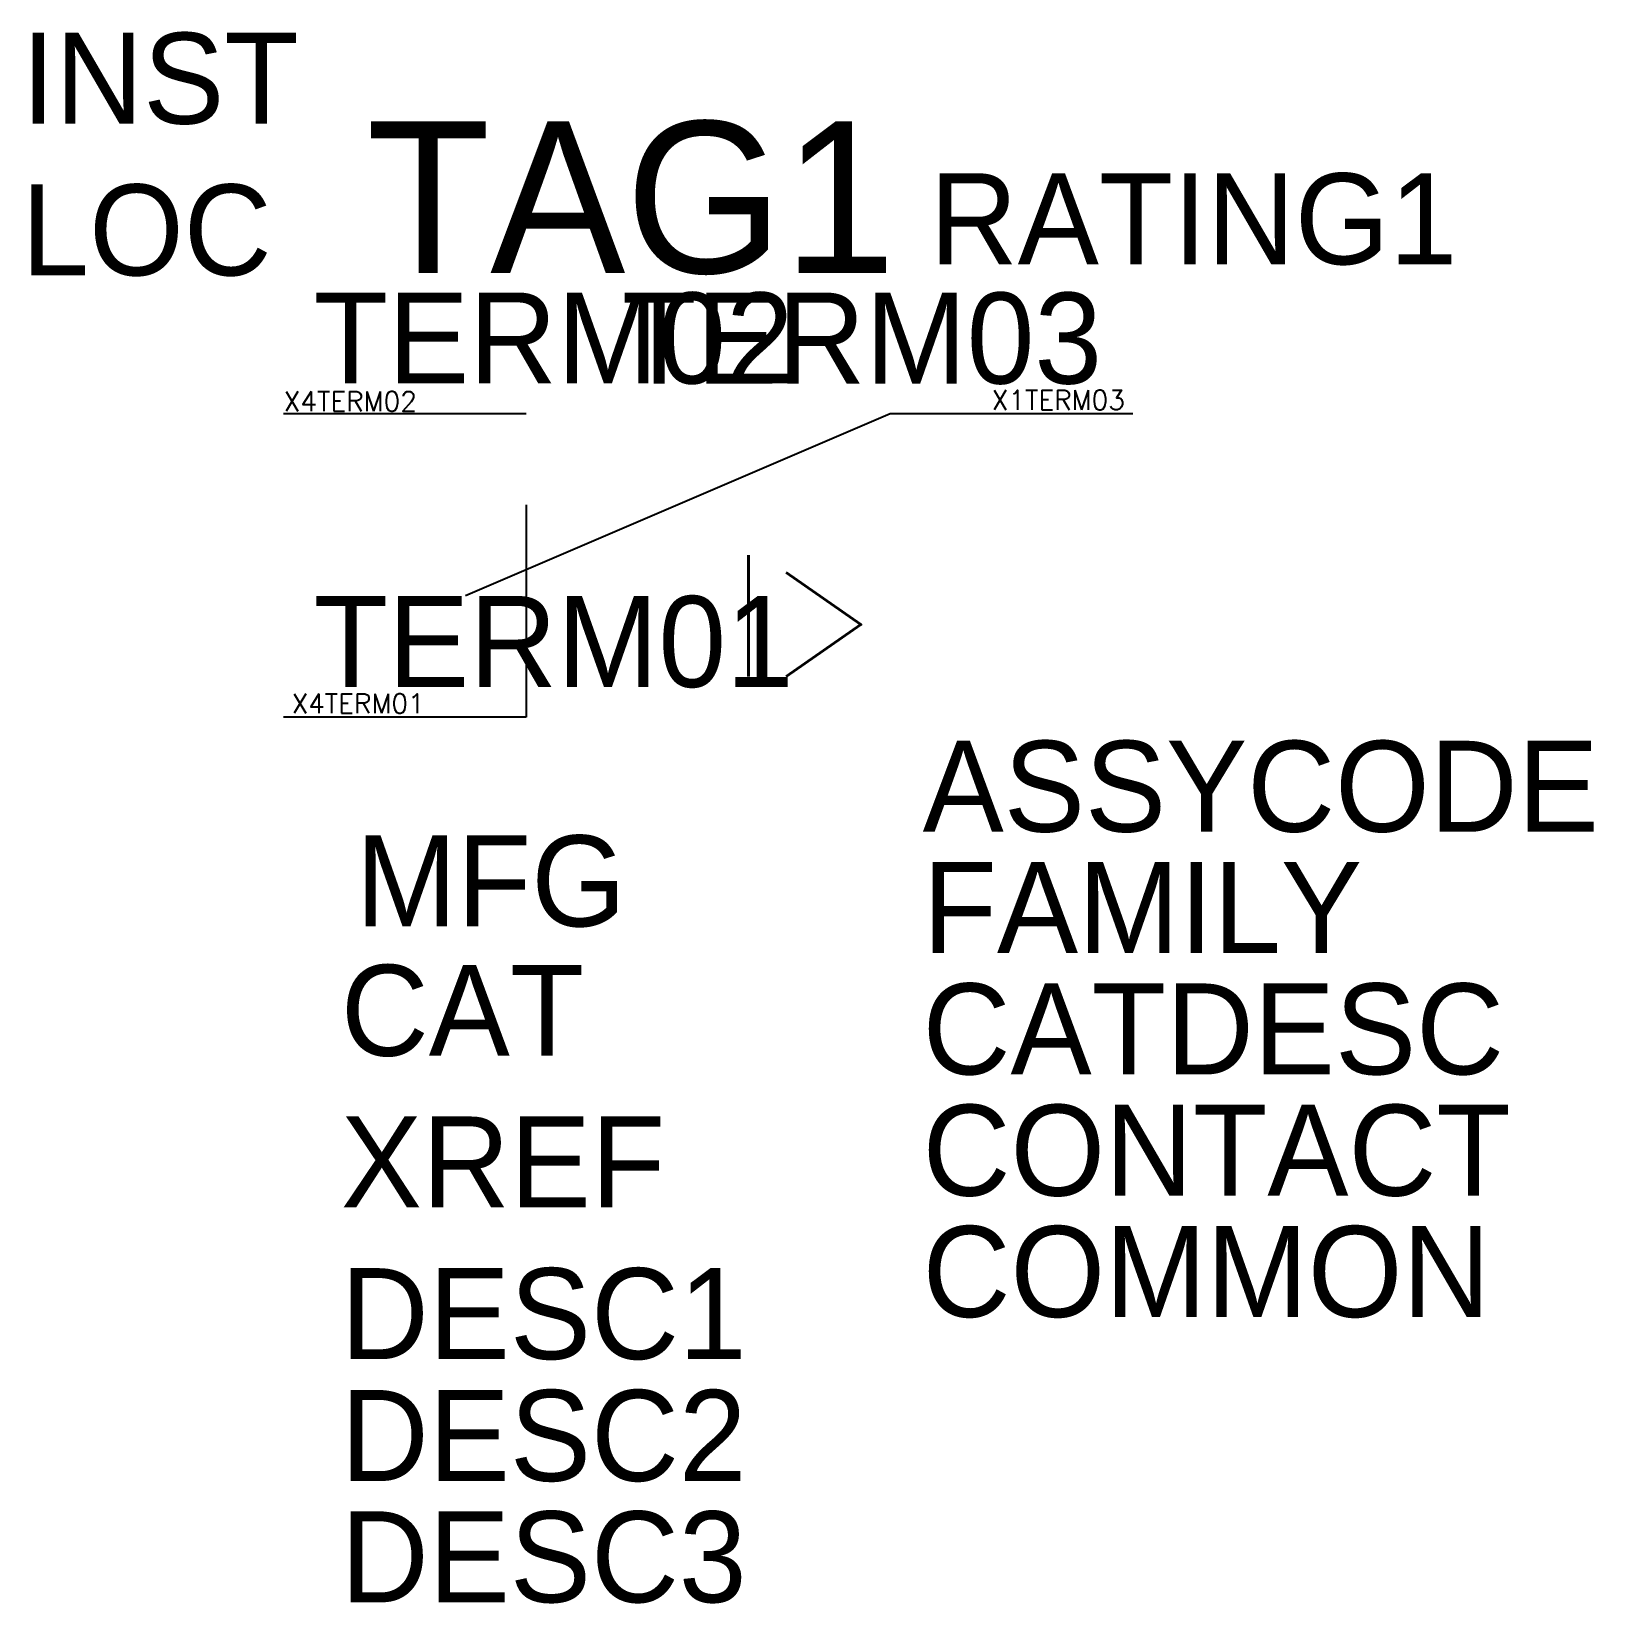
# Model space of a CAD drawing. Header units: millimetres. Extents: x -8.2 to 17.6, y -16.6 to 9.3.
import ezdxf
from ezdxf.enums import TextEntityAlignment as Align

# ---------------------------------------------------------------- set-up
doc = ezdxf.new("R2010")
doc.units = ezdxf.units.MM
doc.layers.add('PNPG', color=70, linetype='Continuous')
doc.styles.add('WD', font='txt.shx')
doc.styles.add('WD_IEC', font='txt.shx', dxfattribs={"width": 0.9, "height": 2})

msp = doc.modelspace()

# ---------------------------------------------------------------- linework, layer by layer
at = {"layer": 'PNPG', "color": 0}
for p, q in [((0, 3), (-4, 3)), ((6, 2.999), (-1, 0)), ((10, 2.999), (6, 2.999)), ((0, 1.5), (0, -2)), ((0, -2), (-4, -2))]:
    msp.add_line(p, q, dxfattribs=at)

# ---------------------------------------------------------------- texts
at = {"color": 0, "insert": (3.359, 0.669), "char_height": 2, "attachment_point": 1, "style": 'WD_IEC'}
msp.add_mtext_dynamic_manual_height_columns('I>', width=3.5, gutter_width=10, heights=[0], dxfattribs=at)
at = {"flags": 1}
for tag, p, s in [('INST', (-8.319, 7.783), ''), ('LOC', (-8.319, 5.283), ''), ('RATING1', (6.656, 5.466), ''), ('ASSYCODE', (6.537, -3.889), ''), ('MFG', (-2.81, -5.449), ''), ('FAMILY', (6.537, -5.889), 'QK_ACKO'), ('CAT', (-3.054, -7.583), ''), ('CATDESC', (6.537, -7.889), ''), ('CONTACT', (6.537, -9.889), ''), ('XREF', (-3.054, -10.083), ''), ('COMMON', (6.537, -11.889), ''), ('DESC1', (-3.054, -12.583), ''), ('DESC2', (-3.054, -14.592), ''), ('DESC3', (-3.054, -16.592), '')]:
    msp.add_attdef(tag, p, s, height=1.5, dxfattribs=at)
msp.add_attdef('TAG1', text='БК-2', height=2.5).set_placement((6.097, 5.322), align=Align.RIGHT)
at = {"linetype": 'Continuous'}
for tag, p, s in [('TERM02', (-3.502, 3.501), '12'), ('TERM01', (-3.501, -1.503), '11')]:
    msp.add_attdef(tag, p, s, height=1.5, dxfattribs=at)
msp.add_attdef('TERM03', text='14', height=1.5, dxfattribs=at).set_placement((9.495, 3.499), align=Align.RIGHT)
at = {"style": 'WD', "flags": 1}
msp.add_attdef('X1TERM03', text='', height=0.32, dxfattribs=at).set_placement((9.871, 3.069), align=Align.RIGHT)
for tag, p in [('X4TERM02', (-3.995, 3.047)), ('X4TERM01', (-3.867, -1.934))]:
    msp.add_attdef(tag, p, '', height=0.32, dxfattribs=at)

doc.saveas('drawing.dxf')
